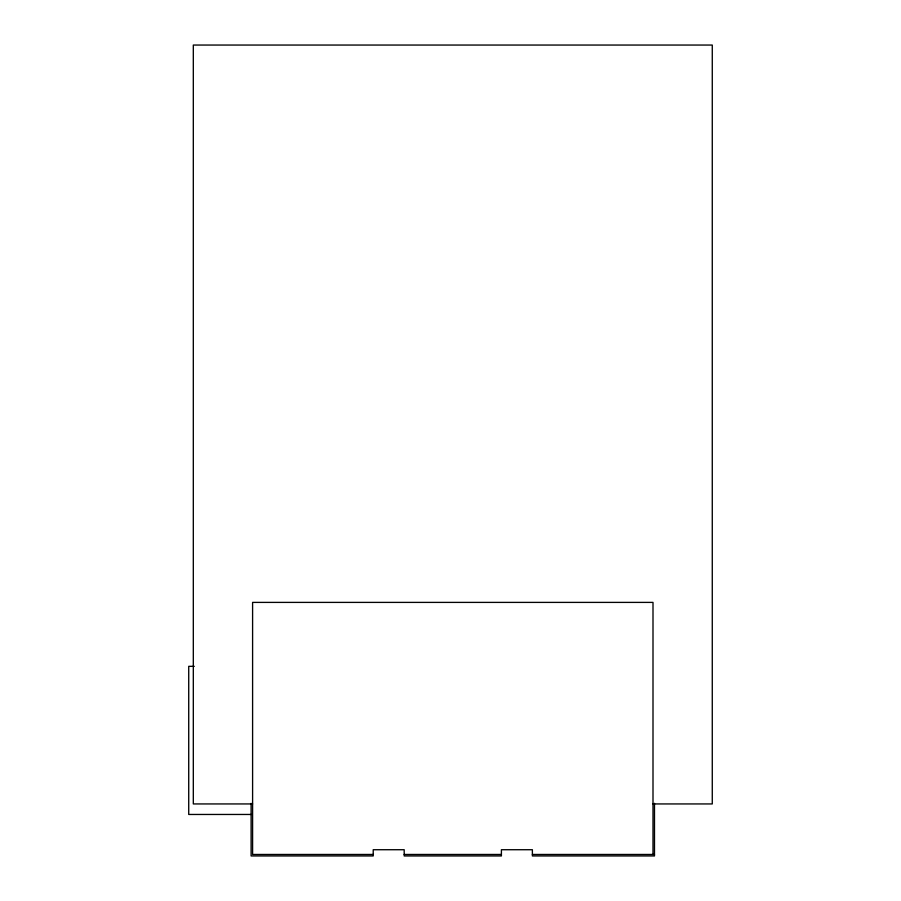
<?xml version="1.0" encoding="UTF-8"?>
<svg xmlns="http://www.w3.org/2000/svg" width="901" height="901" viewBox="0 0 901 901"><rect width="100%" height="100%" fill="white"/><g stroke="black" fill="none" stroke-linecap="round" stroke-linejoin="round"><path stroke-width="1.35" d="M194.267 666.335L188.726 666.335L188.726 814.459L251.199 814.459M252.595 803.94L193.31 803.94L193.31 45.05L712.274 45.05L712.274 803.94L653 803.94M373.217 854.463L252.595 854.463L252.595 602.397L653 602.397L653 854.463M404.189 854.463L501.406 854.463M532.378 854.463L654.486 854.463M654.486 803.332L654.486 855.95L532.378 855.95L532.378 849.722L501.406 849.722L501.406 855.95L404.189 855.95L404.189 849.722L373.217 849.722L373.217 855.95L251.109 855.95L251.109 803.354"/></g></svg>
